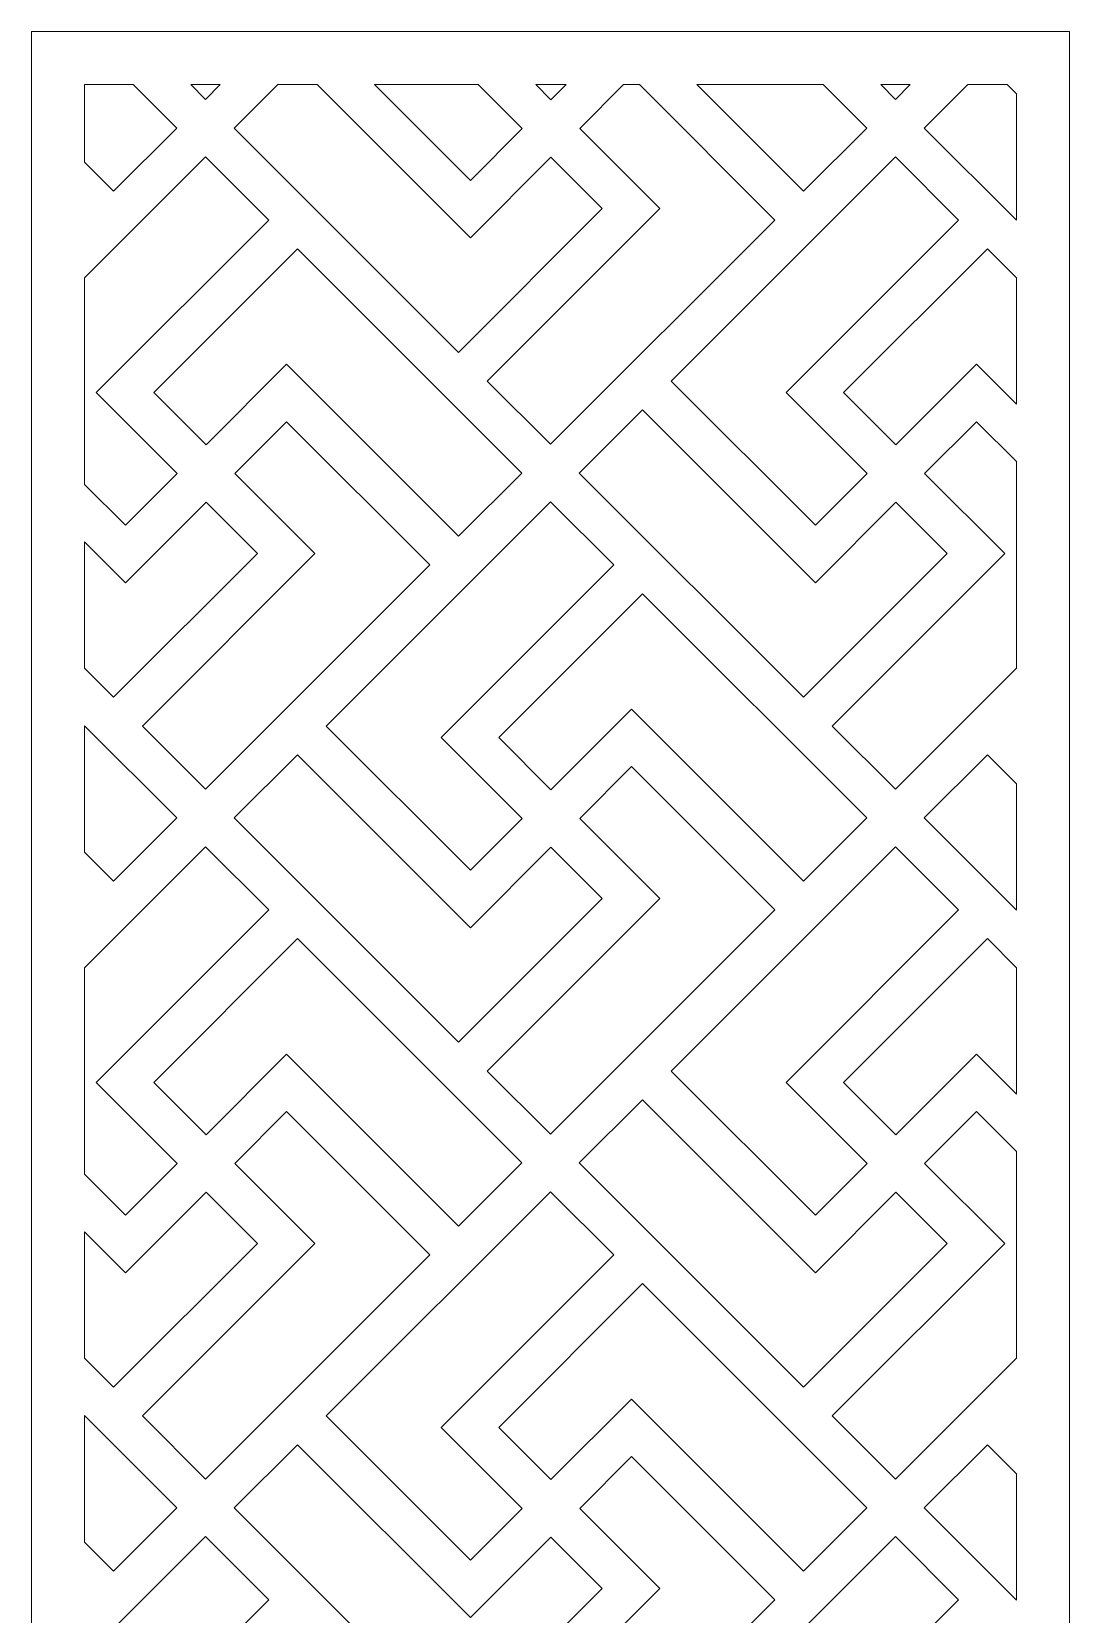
# Model space of a CAD drawing. Header units: centimetres. Extents: x -14 to -1.9, y -9.5 to 9.5.
# Drawn here: x -14.01 to -8.6, y 1.24 to 9.5 of the extents above; entities that cross this region are included whole.
import ezdxf

# ---------------------------------------------------------------- set-up
doc = ezdxf.new("R2010")
doc.units = ezdxf.units.CM
doc.header["$MEASUREMENT"] = 0
doc.layers.add('layer 1', color=7, linetype='Continuous')

msp = doc.modelspace()

# ---------------------------------------------------------------- linework, layer by layer
at = {"layer": 'layer 1', "color": 250, "lineweight": 9}
msp.add_open_spline([(-14.00925, 9.5), (-14.00925, 9.5), (-8.59617, 9.5), (-8.59617, 9.5), (-8.59617, 9.5), (-8.59617, 9.5), (-8.59617, -9.5), (-8.59617, -9.5), (-8.59617, -9.5), (-8.59617, -9.5), (-14.00925, -9.5), (-14.00925, -9.5), (-14.00925, -9.5), (-14.00925, -9.5), (-14.00925, 9.5), (-14.00925, 9.5)], degree=3, knots=[0, 0, 0, 0, 0.2, 0.2, 0.2, 0.2, 0.4, 0.4, 0.4, 0.4, 0.6, 0.6, 0.6, 0.6, 1, 1, 1, 1], dxfattribs=at)
at = {"layer": 'layer 1', "color": 7, "lineweight": 9}
for points, knots in [([(-13.73319, 9.22395), (-13.73319, 9.22395), (-13.47895, 9.22395), (-13.47895, 9.22395), (-13.47895, 9.22395), (-13.47895, 9.22395), (-13.25202, 8.99698), (-13.25202, 8.99698), (-13.25202, 8.99698), (-13.25202, 8.99698), (-13.58166, 8.66733), (-13.58166, 8.66733), (-13.58166, 8.66733), (-13.58166, 8.66733), (-13.73319, 8.81888), (-13.73319, 8.81888), (-13.73319, 8.81888), (-13.73319, 8.81888), (-13.73319, 9.22395), (-13.73319, 9.22395)], [0, 0, 0, 0, 0.1666667, 0.1666667, 0.1666667, 0.1666667, 0.3333333, 0.3333333, 0.3333333, 0.3333333, 0.5, 0.5, 0.5, 0.5, 0.6666667, 0.6666667, 0.6666667, 0.6666667, 1, 1, 1, 1]), ([(-13.17919, 9.22395), (-13.17919, 9.22395), (-13.02503, 9.22395), (-13.02503, 9.22395), (-13.02503, 9.22395), (-13.02503, 9.22395), (-13.10211, 9.14687), (-13.10211, 9.14687), (-13.10211, 9.14687), (-13.10211, 9.14687), (-13.17919, 9.22395), (-13.17919, 9.22395)], [0, 0, 0, 0, 0.25, 0.25, 0.25, 0.25, 0.5, 0.5, 0.5, 0.5, 1, 1, 1, 1]), ([(-12.72527, 9.22395), (-12.72527, 9.22395), (-12.51987, 9.22395), (-12.51987, 9.22395), (-12.51987, 9.22395), (-12.51987, 9.22395), (-11.72048, 8.42456), (-11.72048, 8.42456), (-11.72048, 8.42456), (-11.72048, 8.42456), (-11.30028, 8.84476), (-11.30028, 8.84476), (-11.30028, 8.84476), (-11.30028, 8.84476), (-11.03239, 8.57683), (-11.03239, 8.57683), (-11.03239, 8.57683), (-11.03239, 8.57683), (-11.78222, 7.827), (-11.78222, 7.827), (-11.78222, 7.827), (-11.78222, 7.827), (-12.95222, 8.99698), (-12.95222, 8.99698), (-12.95222, 8.99698), (-12.95222, 8.99698), (-12.72527, 9.22395), (-12.72527, 9.22395)], [0, 0, 0, 0, 0.125, 0.125, 0.125, 0.125, 0.25, 0.25, 0.25, 0.25, 0.375, 0.375, 0.375, 0.375, 0.5, 0.5, 0.5, 0.5, 0.625, 0.625, 0.625, 0.625, 0.75, 0.75, 0.75, 0.75, 1, 1, 1, 1]), ([(-12.22014, 9.22395), (-12.22014, 9.22395), (-11.67948, 9.22395), (-11.67948, 9.22395), (-11.67948, 9.22395), (-11.67948, 9.22395), (-11.45015, 8.9946), (-11.45015, 8.9946), (-11.45015, 8.9946), (-11.45015, 8.9946), (-11.72048, 8.72427), (-11.72048, 8.72427), (-11.72048, 8.72427), (-11.72048, 8.72427), (-12.22014, 9.22395), (-12.22014, 9.22395)], [0, 0, 0, 0, 0.2, 0.2, 0.2, 0.2, 0.4, 0.4, 0.4, 0.4, 0.6, 0.6, 0.6, 0.6, 1, 1, 1, 1]), ([(-10.9211, 9.22395), (-10.9211, 9.22395), (-10.83917, 9.22395), (-10.83917, 9.22395), (-10.83917, 9.22395), (-10.83917, 9.22395), (-10.13272, 8.51748), (-10.13272, 8.51748), (-10.13272, 8.51748), (-10.13272, 8.51748), (-11.30273, 7.34747), (-11.30273, 7.34747), (-11.30273, 7.34747), (-11.30273, 7.34747), (-11.63237, 7.67713), (-11.63237, 7.67713), (-11.63237, 7.67713), (-11.63237, 7.67713), (-10.73267, 8.57683), (-10.73267, 8.57683), (-10.73267, 8.57683), (-10.73267, 8.57683), (-11.15042, 8.9946), (-11.15042, 8.9946), (-11.15042, 8.9946), (-11.15042, 8.9946), (-10.9211, 9.22395), (-10.9211, 9.22395)], [0, 0, 0, 0, 0.125, 0.125, 0.125, 0.125, 0.25, 0.25, 0.25, 0.25, 0.375, 0.375, 0.375, 0.375, 0.5, 0.5, 0.5, 0.5, 0.625, 0.625, 0.625, 0.625, 0.75, 0.75, 0.75, 0.75, 1, 1, 1, 1]), ([(-11.37977, 9.22395), (-11.37977, 9.22395), (-11.22083, 9.22395), (-11.22083, 9.22395), (-11.22083, 9.22395), (-11.22083, 9.22395), (-11.30028, 9.14447), (-11.30028, 9.14447), (-11.30028, 9.14447), (-11.30028, 9.14447), (-11.37977, 9.22395), (-11.37977, 9.22395)], [0, 0, 0, 0, 0.25, 0.25, 0.25, 0.25, 0.5, 0.5, 0.5, 0.5, 1, 1, 1, 1]), ([(-10.53947, 9.22395), (-10.53947, 9.22395), (-9.88015, 9.22395), (-9.88015, 9.22395), (-9.88015, 9.22395), (-9.88015, 9.22395), (-9.6532, 8.99698), (-9.6532, 8.99698), (-9.6532, 8.99698), (-9.6532, 8.99698), (-9.98284, 8.66733), (-9.98284, 8.66733), (-9.98284, 8.66733), (-9.98284, 8.66733), (-10.53947, 9.22395), (-10.53947, 9.22395)], [0, 0, 0, 0, 0.2, 0.2, 0.2, 0.2, 0.4, 0.4, 0.4, 0.4, 0.6, 0.6, 0.6, 0.6, 1, 1, 1, 1]), ([(-9.58037, 9.22395), (-9.58037, 9.22395), (-9.42624, 9.22395), (-9.42624, 9.22395), (-9.42624, 9.22395), (-9.42624, 9.22395), (-9.50332, 9.14687), (-9.50332, 9.14687), (-9.50332, 9.14687), (-9.50332, 9.14687), (-9.58037, 9.22395), (-9.58037, 9.22395)], [0, 0, 0, 0, 0.25, 0.25, 0.25, 0.25, 0.5, 0.5, 0.5, 0.5, 1, 1, 1, 1]), ([(-9.12645, 9.22395), (-9.12645, 9.22395), (-8.92108, 9.22395), (-8.92108, 9.22395), (-8.92108, 9.22395), (-8.92108, 9.22395), (-8.8722, 9.17509), (-8.8722, 9.17509), (-8.8722, 9.17509), (-8.8722, 9.17509), (-8.8722, 8.51578), (-8.8722, 8.51578), (-8.8722, 8.51578), (-8.8722, 8.51578), (-9.35344, 8.99698), (-9.35344, 8.99698), (-9.35344, 8.99698), (-9.35344, 8.99698), (-9.12645, 9.22395), (-9.12645, 9.22395)], [0, 0, 0, 0, 0.1666667, 0.1666667, 0.1666667, 0.1666667, 0.3333333, 0.3333333, 0.3333333, 0.3333333, 0.5, 0.5, 0.5, 0.5, 0.6666667, 0.6666667, 0.6666667, 0.6666667, 1, 1, 1, 1]), ([(-13.73319, 7.13819), (-13.73319, 7.13819), (-13.73319, 8.216), (-13.73319, 8.216), (-13.73319, 8.216), (-13.73319, 8.216), (-13.10211, 8.8471), (-13.10211, 8.8471), (-13.10211, 8.8471), (-13.10211, 8.8471), (-12.77243, 8.51745), (-12.77243, 8.51745), (-12.77243, 8.51745), (-12.77243, 8.51745), (-13.67211, 7.61778), (-13.67211, 7.61778), (-13.67211, 7.61778), (-13.67211, 7.61778), (-13.24953, 7.19521), (-13.24953, 7.19521), (-13.24953, 7.19521), (-13.24953, 7.19521), (-13.51989, 6.92488), (-13.51989, 6.92488), (-13.51989, 6.92488), (-13.51989, 6.92488), (-13.73319, 7.13819), (-13.73319, 7.13819)], [0, 0, 0, 0, 0.125, 0.125, 0.125, 0.125, 0.25, 0.25, 0.25, 0.25, 0.375, 0.375, 0.375, 0.375, 0.5, 0.5, 0.5, 0.5, 0.625, 0.625, 0.625, 0.625, 0.75, 0.75, 0.75, 0.75, 1, 1, 1, 1]), ([(-9.17368, 8.51743), (-9.17368, 8.51743), (-9.50332, 8.8471), (-9.50332, 8.8471), (-9.50332, 8.8471), (-9.50332, 8.8471), (-10.67333, 7.6771), (-10.67333, 7.6771), (-10.67333, 7.6771), (-10.67333, 7.6771), (-9.92108, 6.92488), (-9.92108, 6.92488), (-9.92108, 6.92488), (-9.92108, 6.92488), (-9.65074, 7.19521), (-9.65074, 7.19521), (-9.65074, 7.19521), (-9.65074, 7.19521), (-10.07332, 7.61778), (-10.07332, 7.61778), (-10.07332, 7.61778), (-10.07332, 7.61778), (-9.17368, 8.51743), (-9.17368, 8.51743)], [0, 0, 0, 0, 0.1428571, 0.1428571, 0.1428571, 0.1428571, 0.2857143, 0.2857143, 0.2857143, 0.2857143, 0.4285714, 0.4285714, 0.4285714, 0.4285714, 0.5714286, 0.5714286, 0.5714286, 0.5714286, 0.7142857, 0.7142857, 0.7142857, 0.7142857, 1, 1, 1, 1]), ([(-11.4526, 7.19759), (-11.4526, 7.19759), (-12.62261, 8.36758), (-12.62261, 8.36758), (-12.62261, 8.36758), (-12.62261, 8.36758), (-13.37241, 7.61778), (-13.37241, 7.61778), (-13.37241, 7.61778), (-13.37241, 7.61778), (-13.09968, 7.34506), (-13.09968, 7.34506), (-13.09968, 7.34506), (-13.09968, 7.34506), (-12.67953, 7.76522), (-12.67953, 7.76522), (-12.67953, 7.76522), (-12.67953, 7.76522), (-11.78225, 6.86793), (-11.78225, 6.86793), (-11.78225, 6.86793), (-11.78225, 6.86793), (-11.4526, 7.19759), (-11.4526, 7.19759)], [0, 0, 0, 0, 0.1428571, 0.1428571, 0.1428571, 0.1428571, 0.2857143, 0.2857143, 0.2857143, 0.2857143, 0.4285714, 0.4285714, 0.4285714, 0.4285714, 0.5714286, 0.5714286, 0.5714286, 0.5714286, 0.7142857, 0.7142857, 0.7142857, 0.7142857, 1, 1, 1, 1]), ([(-8.8722, 8.216), (-8.8722, 8.216), (-8.8722, 7.5567), (-8.8722, 7.5567), (-8.8722, 7.5567), (-8.8722, 7.5567), (-9.08074, 7.76522), (-9.08074, 7.76522), (-9.08074, 7.76522), (-9.08074, 7.76522), (-9.50089, 7.34506), (-9.50089, 7.34506), (-9.50089, 7.34506), (-9.50089, 7.34506), (-9.77359, 7.61778), (-9.77359, 7.61778), (-9.77359, 7.61778), (-9.77359, 7.61778), (-9.02379, 8.36758), (-9.02379, 8.36758), (-9.02379, 8.36758), (-9.02379, 8.36758), (-8.8722, 8.216), (-8.8722, 8.216)], [0, 0, 0, 0, 0.1428571, 0.1428571, 0.1428571, 0.1428571, 0.2857143, 0.2857143, 0.2857143, 0.2857143, 0.4285714, 0.4285714, 0.4285714, 0.4285714, 0.5714286, 0.5714286, 0.5714286, 0.5714286, 0.7142857, 0.7142857, 0.7142857, 0.7142857, 1, 1, 1, 1]), ([(-10.82315, 7.52725), (-10.82315, 7.52725), (-11.15282, 7.19759), (-11.15282, 7.19759), (-11.15282, 7.19759), (-11.15282, 7.19759), (-9.98284, 6.02759), (-9.98284, 6.02759), (-9.98284, 6.02759), (-9.98284, 6.02759), (-9.23299, 6.77744), (-9.23299, 6.77744), (-9.23299, 6.77744), (-9.23299, 6.77744), (-9.50089, 7.04535), (-9.50089, 7.04535), (-9.50089, 7.04535), (-9.50089, 7.04535), (-9.92108, 6.62517), (-9.92108, 6.62517), (-9.92108, 6.62517), (-9.92108, 6.62517), (-10.82315, 7.52725), (-10.82315, 7.52725)], [0, 0, 0, 0, 0.1428571, 0.1428571, 0.1428571, 0.1428571, 0.2857143, 0.2857143, 0.2857143, 0.2857143, 0.4285714, 0.4285714, 0.4285714, 0.4285714, 0.5714286, 0.5714286, 0.5714286, 0.5714286, 0.7142857, 0.7142857, 0.7142857, 0.7142857, 1, 1, 1, 1]), ([(-13.43177, 5.87773), (-13.43177, 5.87773), (-13.10211, 5.54808), (-13.10211, 5.54808), (-13.10211, 5.54808), (-13.10211, 5.54808), (-11.9321, 6.71808), (-11.9321, 6.71808), (-11.9321, 6.71808), (-11.9321, 6.71808), (-12.67953, 7.46551), (-12.67953, 7.46551), (-12.67953, 7.46551), (-12.67953, 7.46551), (-12.94983, 7.19521), (-12.94983, 7.19521), (-12.94983, 7.19521), (-12.94983, 7.19521), (-12.53205, 6.77744), (-12.53205, 6.77744), (-12.53205, 6.77744), (-12.53205, 6.77744), (-13.43177, 5.87773), (-13.43177, 5.87773)], [0, 0, 0, 0, 0.1428571, 0.1428571, 0.1428571, 0.1428571, 0.2857143, 0.2857143, 0.2857143, 0.2857143, 0.4285714, 0.4285714, 0.4285714, 0.4285714, 0.5714286, 0.5714286, 0.5714286, 0.5714286, 0.7142857, 0.7142857, 0.7142857, 0.7142857, 1, 1, 1, 1]), ([(-8.8722, 7.25699), (-8.8722, 7.25699), (-8.8722, 6.17917), (-8.8722, 6.17917), (-8.8722, 6.17917), (-8.8722, 6.17917), (-9.50332, 5.54808), (-9.50332, 5.54808), (-9.50332, 5.54808), (-9.50332, 5.54808), (-9.83297, 5.87773), (-9.83297, 5.87773), (-9.83297, 5.87773), (-9.83297, 5.87773), (-8.93325, 6.77744), (-8.93325, 6.77744), (-8.93325, 6.77744), (-8.93325, 6.77744), (-9.35104, 7.19521), (-9.35104, 7.19521), (-9.35104, 7.19521), (-9.35104, 7.19521), (-9.08074, 7.46551), (-9.08074, 7.46551), (-9.08074, 7.46551), (-9.08074, 7.46551), (-8.8722, 7.25699), (-8.8722, 7.25699)], [0, 0, 0, 0, 0.125, 0.125, 0.125, 0.125, 0.25, 0.25, 0.25, 0.25, 0.375, 0.375, 0.375, 0.375, 0.5, 0.5, 0.5, 0.5, 0.625, 0.625, 0.625, 0.625, 0.75, 0.75, 0.75, 0.75, 1, 1, 1, 1]), ([(-13.73319, 6.17917), (-13.73319, 6.17917), (-13.73319, 6.83848), (-13.73319, 6.83848), (-13.73319, 6.83848), (-13.73319, 6.83848), (-13.51989, 6.62517), (-13.51989, 6.62517), (-13.51989, 6.62517), (-13.51989, 6.62517), (-13.09968, 7.04535), (-13.09968, 7.04535), (-13.09968, 7.04535), (-13.09968, 7.04535), (-12.83177, 6.77744), (-12.83177, 6.77744), (-12.83177, 6.77744), (-12.83177, 6.77744), (-13.5816, 6.02759), (-13.5816, 6.02759), (-13.5816, 6.02759), (-13.5816, 6.02759), (-13.73319, 6.17917), (-13.73319, 6.17917)], [0, 0, 0, 0, 0.1428571, 0.1428571, 0.1428571, 0.1428571, 0.2857143, 0.2857143, 0.2857143, 0.2857143, 0.4285714, 0.4285714, 0.4285714, 0.4285714, 0.5714286, 0.5714286, 0.5714286, 0.5714286, 0.7142857, 0.7142857, 0.7142857, 0.7142857, 1, 1, 1, 1]), ([(-10.97306, 6.71804), (-10.97306, 6.71804), (-11.30273, 7.0477), (-11.30273, 7.0477), (-11.30273, 7.0477), (-11.30273, 7.0477), (-12.4727, 5.87771), (-12.4727, 5.87771), (-12.4727, 5.87771), (-12.4727, 5.87771), (-11.72048, 5.12547), (-11.72048, 5.12547), (-11.72048, 5.12547), (-11.72048, 5.12547), (-11.45015, 5.39582), (-11.45015, 5.39582), (-11.45015, 5.39582), (-11.45015, 5.39582), (-11.8727, 5.81838), (-11.8727, 5.81838), (-11.8727, 5.81838), (-11.8727, 5.81838), (-10.97306, 6.71804), (-10.97306, 6.71804)], [0, 0, 0, 0, 0.1428571, 0.1428571, 0.1428571, 0.1428571, 0.2857143, 0.2857143, 0.2857143, 0.2857143, 0.4285714, 0.4285714, 0.4285714, 0.4285714, 0.5714286, 0.5714286, 0.5714286, 0.5714286, 0.7142857, 0.7142857, 0.7142857, 0.7142857, 1, 1, 1, 1]), ([(-9.6532, 5.3982), (-9.6532, 5.3982), (-10.8232, 6.56819), (-10.8232, 6.56819), (-10.8232, 6.56819), (-10.8232, 6.56819), (-11.573, 5.81838), (-11.573, 5.81838), (-11.573, 5.81838), (-11.573, 5.81838), (-11.30028, 5.54567), (-11.30028, 5.54567), (-11.30028, 5.54567), (-11.30028, 5.54567), (-10.88012, 5.96582), (-10.88012, 5.96582), (-10.88012, 5.96582), (-10.88012, 5.96582), (-9.98284, 5.06854), (-9.98284, 5.06854), (-9.98284, 5.06854), (-9.98284, 5.06854), (-9.6532, 5.3982), (-9.6532, 5.3982)], [0, 0, 0, 0, 0.1428571, 0.1428571, 0.1428571, 0.1428571, 0.2857143, 0.2857143, 0.2857143, 0.2857143, 0.4285714, 0.4285714, 0.4285714, 0.4285714, 0.5714286, 0.5714286, 0.5714286, 0.5714286, 0.7142857, 0.7142857, 0.7142857, 0.7142857, 1, 1, 1, 1]), ([(-13.73319, 5.22009), (-13.73319, 5.22009), (-13.73319, 5.87939), (-13.73319, 5.87939), (-13.73319, 5.87939), (-13.73319, 5.87939), (-13.25202, 5.3982), (-13.25202, 5.3982), (-13.25202, 5.3982), (-13.25202, 5.3982), (-13.58166, 5.06854), (-13.58166, 5.06854), (-13.58166, 5.06854), (-13.58166, 5.06854), (-13.73319, 5.22009), (-13.73319, 5.22009)], [0, 0, 0, 0, 0.2, 0.2, 0.2, 0.2, 0.4, 0.4, 0.4, 0.4, 0.6, 0.6, 0.6, 0.6, 1, 1, 1, 1]), ([(-12.95222, 5.3982), (-12.95222, 5.3982), (-11.78222, 4.22819), (-11.78222, 4.22819), (-11.78222, 4.22819), (-11.78222, 4.22819), (-11.03239, 4.97805), (-11.03239, 4.97805), (-11.03239, 4.97805), (-11.03239, 4.97805), (-11.30028, 5.24595), (-11.30028, 5.24595), (-11.30028, 5.24595), (-11.30028, 5.24595), (-11.72048, 4.82576), (-11.72048, 4.82576), (-11.72048, 4.82576), (-11.72048, 4.82576), (-12.62256, 5.72784), (-12.62256, 5.72784), (-12.62256, 5.72784), (-12.62256, 5.72784), (-12.95222, 5.3982), (-12.95222, 5.3982)], [0, 0, 0, 0, 0.1428571, 0.1428571, 0.1428571, 0.1428571, 0.2857143, 0.2857143, 0.2857143, 0.2857143, 0.4285714, 0.4285714, 0.4285714, 0.4285714, 0.5714286, 0.5714286, 0.5714286, 0.5714286, 0.7142857, 0.7142857, 0.7142857, 0.7142857, 1, 1, 1, 1]), ([(-8.8722, 5.57629), (-8.8722, 5.57629), (-8.8722, 4.917), (-8.8722, 4.917), (-8.8722, 4.917), (-8.8722, 4.917), (-9.35344, 5.3982), (-9.35344, 5.3982), (-9.35344, 5.3982), (-9.35344, 5.3982), (-9.02379, 5.72784), (-9.02379, 5.72784), (-9.02379, 5.72784), (-9.02379, 5.72784), (-8.8722, 5.57629), (-8.8722, 5.57629)], [0, 0, 0, 0, 0.2, 0.2, 0.2, 0.2, 0.4, 0.4, 0.4, 0.4, 0.6, 0.6, 0.6, 0.6, 1, 1, 1, 1]), ([(-11.63237, 4.07834), (-11.63237, 4.07834), (-11.30273, 3.74868), (-11.30273, 3.74868), (-11.30273, 3.74868), (-11.30273, 3.74868), (-10.13272, 4.91868), (-10.13272, 4.91868), (-10.13272, 4.91868), (-10.13272, 4.91868), (-10.88012, 5.6661), (-10.88012, 5.6661), (-10.88012, 5.6661), (-10.88012, 5.6661), (-11.15042, 5.39582), (-11.15042, 5.39582), (-11.15042, 5.39582), (-11.15042, 5.39582), (-10.73267, 4.97805), (-10.73267, 4.97805), (-10.73267, 4.97805), (-10.73267, 4.97805), (-11.63237, 4.07834), (-11.63237, 4.07834)], [0, 0, 0, 0, 0.1428571, 0.1428571, 0.1428571, 0.1428571, 0.2857143, 0.2857143, 0.2857143, 0.2857143, 0.4285714, 0.4285714, 0.4285714, 0.4285714, 0.5714286, 0.5714286, 0.5714286, 0.5714286, 0.7142857, 0.7142857, 0.7142857, 0.7142857, 1, 1, 1, 1]), ([(-13.73319, 3.53939), (-13.73319, 3.53939), (-13.73319, 4.61722), (-13.73319, 4.61722), (-13.73319, 4.61722), (-13.73319, 4.61722), (-13.10211, 5.2483), (-13.10211, 5.2483), (-13.10211, 5.2483), (-13.10211, 5.2483), (-12.77243, 4.91865), (-12.77243, 4.91865), (-12.77243, 4.91865), (-12.77243, 4.91865), (-13.67211, 4.01898), (-13.67211, 4.01898), (-13.67211, 4.01898), (-13.67211, 4.01898), (-13.24953, 3.59641), (-13.24953, 3.59641), (-13.24953, 3.59641), (-13.24953, 3.59641), (-13.51989, 3.32608), (-13.51989, 3.32608), (-13.51989, 3.32608), (-13.51989, 3.32608), (-13.73319, 3.53939), (-13.73319, 3.53939)], [0, 0, 0, 0, 0.125, 0.125, 0.125, 0.125, 0.25, 0.25, 0.25, 0.25, 0.375, 0.375, 0.375, 0.375, 0.5, 0.5, 0.5, 0.5, 0.625, 0.625, 0.625, 0.625, 0.75, 0.75, 0.75, 0.75, 1, 1, 1, 1]), ([(-9.17365, 4.91865), (-9.17365, 4.91865), (-9.50332, 5.2483), (-9.50332, 5.2483), (-9.50332, 5.2483), (-9.50332, 5.2483), (-10.67333, 4.07831), (-10.67333, 4.07831), (-10.67333, 4.07831), (-10.67333, 4.07831), (-9.92108, 3.32608), (-9.92108, 3.32608), (-9.92108, 3.32608), (-9.92108, 3.32608), (-9.65074, 3.59641), (-9.65074, 3.59641), (-9.65074, 3.59641), (-9.65074, 3.59641), (-10.07332, 4.01898), (-10.07332, 4.01898), (-10.07332, 4.01898), (-10.07332, 4.01898), (-9.17365, 4.91865), (-9.17365, 4.91865)], [0, 0, 0, 0, 0.1428571, 0.1428571, 0.1428571, 0.1428571, 0.2857143, 0.2857143, 0.2857143, 0.2857143, 0.4285714, 0.4285714, 0.4285714, 0.4285714, 0.5714286, 0.5714286, 0.5714286, 0.5714286, 0.7142857, 0.7142857, 0.7142857, 0.7142857, 1, 1, 1, 1]), ([(-11.4526, 3.59879), (-11.4526, 3.59879), (-12.62261, 4.76879), (-12.62261, 4.76879), (-12.62261, 4.76879), (-12.62261, 4.76879), (-13.37241, 4.01898), (-13.37241, 4.01898), (-13.37241, 4.01898), (-13.37241, 4.01898), (-13.09968, 3.74627), (-13.09968, 3.74627), (-13.09968, 3.74627), (-13.09968, 3.74627), (-12.67953, 4.16643), (-12.67953, 4.16643), (-12.67953, 4.16643), (-12.67953, 4.16643), (-11.78225, 3.26915), (-11.78225, 3.26915), (-11.78225, 3.26915), (-11.78225, 3.26915), (-11.4526, 3.59879), (-11.4526, 3.59879)], [0, 0, 0, 0, 0.1428571, 0.1428571, 0.1428571, 0.1428571, 0.2857143, 0.2857143, 0.2857143, 0.2857143, 0.4285714, 0.4285714, 0.4285714, 0.4285714, 0.5714286, 0.5714286, 0.5714286, 0.5714286, 0.7142857, 0.7142857, 0.7142857, 0.7142857, 1, 1, 1, 1]), ([(-8.8722, 4.61722), (-8.8722, 4.61722), (-8.8722, 3.9579), (-8.8722, 3.9579), (-8.8722, 3.9579), (-8.8722, 3.9579), (-9.08074, 4.16643), (-9.08074, 4.16643), (-9.08074, 4.16643), (-9.08074, 4.16643), (-9.50089, 3.74627), (-9.50089, 3.74627), (-9.50089, 3.74627), (-9.50089, 3.74627), (-9.77359, 4.01898), (-9.77359, 4.01898), (-9.77359, 4.01898), (-9.77359, 4.01898), (-9.02379, 4.76879), (-9.02379, 4.76879), (-9.02379, 4.76879), (-9.02379, 4.76879), (-8.8722, 4.61722), (-8.8722, 4.61722)], [0, 0, 0, 0, 0.1428571, 0.1428571, 0.1428571, 0.1428571, 0.2857143, 0.2857143, 0.2857143, 0.2857143, 0.4285714, 0.4285714, 0.4285714, 0.4285714, 0.5714286, 0.5714286, 0.5714286, 0.5714286, 0.7142857, 0.7142857, 0.7142857, 0.7142857, 1, 1, 1, 1]), ([(-11.15282, 3.59879), (-11.15282, 3.59879), (-9.98284, 2.4288), (-9.98284, 2.4288), (-9.98284, 2.4288), (-9.98284, 2.4288), (-9.23299, 3.17864), (-9.23299, 3.17864), (-9.23299, 3.17864), (-9.23299, 3.17864), (-9.50089, 3.44656), (-9.50089, 3.44656), (-9.50089, 3.44656), (-9.50089, 3.44656), (-9.92108, 3.02637), (-9.92108, 3.02637), (-9.92108, 3.02637), (-9.92108, 3.02637), (-10.82315, 3.92845), (-10.82315, 3.92845), (-10.82315, 3.92845), (-10.82315, 3.92845), (-11.15282, 3.59879), (-11.15282, 3.59879)], [0, 0, 0, 0, 0.1428571, 0.1428571, 0.1428571, 0.1428571, 0.2857143, 0.2857143, 0.2857143, 0.2857143, 0.4285714, 0.4285714, 0.4285714, 0.4285714, 0.5714286, 0.5714286, 0.5714286, 0.5714286, 0.7142857, 0.7142857, 0.7142857, 0.7142857, 1, 1, 1, 1]), ([(-13.10211, 1.94929), (-13.10211, 1.94929), (-11.9321, 3.11928), (-11.9321, 3.11928), (-11.9321, 3.11928), (-11.9321, 3.11928), (-12.67953, 3.86671), (-12.67953, 3.86671), (-12.67953, 3.86671), (-12.67953, 3.86671), (-12.94983, 3.59641), (-12.94983, 3.59641), (-12.94983, 3.59641), (-12.94983, 3.59641), (-12.53205, 3.17864), (-12.53205, 3.17864), (-12.53205, 3.17864), (-12.53205, 3.17864), (-13.43177, 2.27893), (-13.43177, 2.27893), (-13.43177, 2.27893), (-13.43177, 2.27893), (-13.10211, 1.94929), (-13.10211, 1.94929)], [0, 0, 0, 0, 0.1428571, 0.1428571, 0.1428571, 0.1428571, 0.2857143, 0.2857143, 0.2857143, 0.2857143, 0.4285714, 0.4285714, 0.4285714, 0.4285714, 0.5714286, 0.5714286, 0.5714286, 0.5714286, 0.7142857, 0.7142857, 0.7142857, 0.7142857, 1, 1, 1, 1]), ([(-8.8722, 3.65819), (-8.8722, 3.65819), (-8.8722, 2.58037), (-8.8722, 2.58037), (-8.8722, 2.58037), (-8.8722, 2.58037), (-9.50332, 1.94929), (-9.50332, 1.94929), (-9.50332, 1.94929), (-9.50332, 1.94929), (-9.83297, 2.27893), (-9.83297, 2.27893), (-9.83297, 2.27893), (-9.83297, 2.27893), (-8.93325, 3.17864), (-8.93325, 3.17864), (-8.93325, 3.17864), (-8.93325, 3.17864), (-9.35104, 3.59641), (-9.35104, 3.59641), (-9.35104, 3.59641), (-9.35104, 3.59641), (-9.08074, 3.86671), (-9.08074, 3.86671), (-9.08074, 3.86671), (-9.08074, 3.86671), (-8.8722, 3.65819), (-8.8722, 3.65819)], [0, 0, 0, 0, 0.125, 0.125, 0.125, 0.125, 0.25, 0.25, 0.25, 0.25, 0.375, 0.375, 0.375, 0.375, 0.5, 0.5, 0.5, 0.5, 0.625, 0.625, 0.625, 0.625, 0.75, 0.75, 0.75, 0.75, 1, 1, 1, 1]), ([(-13.73319, 2.58037), (-13.73319, 2.58037), (-13.73319, 3.23969), (-13.73319, 3.23969), (-13.73319, 3.23969), (-13.73319, 3.23969), (-13.51989, 3.02637), (-13.51989, 3.02637), (-13.51989, 3.02637), (-13.51989, 3.02637), (-13.09968, 3.44656), (-13.09968, 3.44656), (-13.09968, 3.44656), (-13.09968, 3.44656), (-12.83177, 3.17864), (-12.83177, 3.17864), (-12.83177, 3.17864), (-12.83177, 3.17864), (-13.5816, 2.4288), (-13.5816, 2.4288), (-13.5816, 2.4288), (-13.5816, 2.4288), (-13.73319, 2.58037), (-13.73319, 2.58037)], [0, 0, 0, 0, 0.1428571, 0.1428571, 0.1428571, 0.1428571, 0.2857143, 0.2857143, 0.2857143, 0.2857143, 0.4285714, 0.4285714, 0.4285714, 0.4285714, 0.5714286, 0.5714286, 0.5714286, 0.5714286, 0.7142857, 0.7142857, 0.7142857, 0.7142857, 1, 1, 1, 1]), ([(-10.97306, 3.11926), (-10.97306, 3.11926), (-11.30273, 3.44891), (-11.30273, 3.44891), (-11.30273, 3.44891), (-11.30273, 3.44891), (-12.4727, 2.27891), (-12.4727, 2.27891), (-12.4727, 2.27891), (-12.4727, 2.27891), (-11.72048, 1.52668), (-11.72048, 1.52668), (-11.72048, 1.52668), (-11.72048, 1.52668), (-11.45015, 1.79702), (-11.45015, 1.79702), (-11.45015, 1.79702), (-11.45015, 1.79702), (-11.8727, 2.2196), (-11.8727, 2.2196), (-11.8727, 2.2196), (-11.8727, 2.2196), (-10.97306, 3.11926), (-10.97306, 3.11926)], [0, 0, 0, 0, 0.1428571, 0.1428571, 0.1428571, 0.1428571, 0.2857143, 0.2857143, 0.2857143, 0.2857143, 0.4285714, 0.4285714, 0.4285714, 0.4285714, 0.5714286, 0.5714286, 0.5714286, 0.5714286, 0.7142857, 0.7142857, 0.7142857, 0.7142857, 1, 1, 1, 1]), ([(-9.6532, 1.79939), (-9.6532, 1.79939), (-10.8232, 2.9694), (-10.8232, 2.9694), (-10.8232, 2.9694), (-10.8232, 2.9694), (-11.573, 2.2196), (-11.573, 2.2196), (-11.573, 2.2196), (-11.573, 2.2196), (-11.30028, 1.94689), (-11.30028, 1.94689), (-11.30028, 1.94689), (-11.30028, 1.94689), (-10.88012, 2.36702), (-10.88012, 2.36702), (-10.88012, 2.36702), (-10.88012, 2.36702), (-9.98284, 1.46974), (-9.98284, 1.46974), (-9.98284, 1.46974), (-9.98284, 1.46974), (-9.6532, 1.79939), (-9.6532, 1.79939)], [0, 0, 0, 0, 0.1428571, 0.1428571, 0.1428571, 0.1428571, 0.2857143, 0.2857143, 0.2857143, 0.2857143, 0.4285714, 0.4285714, 0.4285714, 0.4285714, 0.5714286, 0.5714286, 0.5714286, 0.5714286, 0.7142857, 0.7142857, 0.7142857, 0.7142857, 1, 1, 1, 1]), ([(-13.73319, 1.6213), (-13.73319, 1.6213), (-13.73319, 2.2806), (-13.73319, 2.2806), (-13.73319, 2.2806), (-13.73319, 2.2806), (-13.25202, 1.79939), (-13.25202, 1.79939), (-13.25202, 1.79939), (-13.25202, 1.79939), (-13.58166, 1.46974), (-13.58166, 1.46974), (-13.58166, 1.46974), (-13.58166, 1.46974), (-13.73319, 1.6213), (-13.73319, 1.6213)], [0, 0, 0, 0, 0.2, 0.2, 0.2, 0.2, 0.4, 0.4, 0.4, 0.4, 0.6, 0.6, 0.6, 0.6, 1, 1, 1, 1]), ([(-12.62256, 2.12906), (-12.62256, 2.12906), (-12.95222, 1.79939), (-12.95222, 1.79939), (-12.95222, 1.79939), (-12.95222, 1.79939), (-11.78222, 0.62941), (-11.78222, 0.62941), (-11.78222, 0.62941), (-11.78222, 0.62941), (-11.03239, 1.37925), (-11.03239, 1.37925), (-11.03239, 1.37925), (-11.03239, 1.37925), (-11.30028, 1.64717), (-11.30028, 1.64717), (-11.30028, 1.64717), (-11.30028, 1.64717), (-11.72048, 1.22697), (-11.72048, 1.22697), (-11.72048, 1.22697), (-11.72048, 1.22697), (-12.62256, 2.12906), (-12.62256, 2.12906)], [0, 0, 0, 0, 0.1428571, 0.1428571, 0.1428571, 0.1428571, 0.2857143, 0.2857143, 0.2857143, 0.2857143, 0.4285714, 0.4285714, 0.4285714, 0.4285714, 0.5714286, 0.5714286, 0.5714286, 0.5714286, 0.7142857, 0.7142857, 0.7142857, 0.7142857, 1, 1, 1, 1]), ([(-11.30273, 0.14988), (-11.30273, 0.14988), (-10.13272, 1.31988), (-10.13272, 1.31988), (-10.13272, 1.31988), (-10.13272, 1.31988), (-10.88012, 2.06732), (-10.88012, 2.06732), (-10.88012, 2.06732), (-10.88012, 2.06732), (-11.15042, 1.79702), (-11.15042, 1.79702), (-11.15042, 1.79702), (-11.15042, 1.79702), (-10.73267, 1.37925), (-10.73267, 1.37925), (-10.73267, 1.37925), (-10.73267, 1.37925), (-11.63237, 0.47954), (-11.63237, 0.47954), (-11.63237, 0.47954), (-11.63237, 0.47954), (-11.30273, 0.14988), (-11.30273, 0.14988)], [0, 0, 0, 0, 0.1428571, 0.1428571, 0.1428571, 0.1428571, 0.2857143, 0.2857143, 0.2857143, 0.2857143, 0.4285714, 0.4285714, 0.4285714, 0.4285714, 0.5714286, 0.5714286, 0.5714286, 0.5714286, 0.7142857, 0.7142857, 0.7142857, 0.7142857, 1, 1, 1, 1]), ([(-8.8722, 1.9775), (-8.8722, 1.9775), (-8.8722, 1.31819), (-8.8722, 1.31819), (-8.8722, 1.31819), (-8.8722, 1.31819), (-9.35344, 1.79939), (-9.35344, 1.79939), (-9.35344, 1.79939), (-9.35344, 1.79939), (-9.02379, 2.12906), (-9.02379, 2.12906), (-9.02379, 2.12906), (-9.02379, 2.12906), (-8.8722, 1.9775), (-8.8722, 1.9775)], [0, 0, 0, 0, 0.2, 0.2, 0.2, 0.2, 0.4, 0.4, 0.4, 0.4, 0.6, 0.6, 0.6, 0.6, 1, 1, 1, 1]), ([(-13.73319, -0.05939), (-13.73319, -0.05939), (-13.73319, 1.01842), (-13.73319, 1.01842), (-13.73319, 1.01842), (-13.73319, 1.01842), (-13.10211, 1.64952), (-13.10211, 1.64952), (-13.10211, 1.64952), (-13.10211, 1.64952), (-12.77243, 1.31986), (-12.77243, 1.31986), (-12.77243, 1.31986), (-12.77243, 1.31986), (-13.67211, 0.4202), (-13.67211, 0.4202), (-13.67211, 0.4202), (-13.67211, 0.4202), (-13.24953, -0.00238), (-13.24953, -0.00238), (-13.24953, -0.00238), (-13.24953, -0.00238), (-13.51989, -0.2727), (-13.51989, -0.2727), (-13.51989, -0.2727), (-13.51989, -0.2727), (-13.73319, -0.05939), (-13.73319, -0.05939)], [0, 0, 0, 0, 0.125, 0.125, 0.125, 0.125, 0.25, 0.25, 0.25, 0.25, 0.375, 0.375, 0.375, 0.375, 0.5, 0.5, 0.5, 0.5, 0.625, 0.625, 0.625, 0.625, 0.75, 0.75, 0.75, 0.75, 1, 1, 1, 1]), ([(-9.17368, 1.31986), (-9.17368, 1.31986), (-9.50332, 1.64952), (-9.50332, 1.64952), (-9.50332, 1.64952), (-9.50332, 1.64952), (-10.67333, 0.47951), (-10.67333, 0.47951), (-10.67333, 0.47951), (-10.67333, 0.47951), (-9.92108, -0.2727), (-9.92108, -0.2727), (-9.92108, -0.2727), (-9.92108, -0.2727), (-9.65074, -0.00238), (-9.65074, -0.00238), (-9.65074, -0.00238), (-9.65074, -0.00238), (-10.07332, 0.4202), (-10.07332, 0.4202), (-10.07332, 0.4202), (-10.07332, 0.4202), (-9.17368, 1.31986), (-9.17368, 1.31986)], [0, 0, 0, 0, 0.1428571, 0.1428571, 0.1428571, 0.1428571, 0.2857143, 0.2857143, 0.2857143, 0.2857143, 0.4285714, 0.4285714, 0.4285714, 0.4285714, 0.5714286, 0.5714286, 0.5714286, 0.5714286, 0.7142857, 0.7142857, 0.7142857, 0.7142857, 1, 1, 1, 1])]:
    msp.add_open_spline(points, degree=3, knots=knots, dxfattribs=at)

doc.saveas('drawing.dxf')
